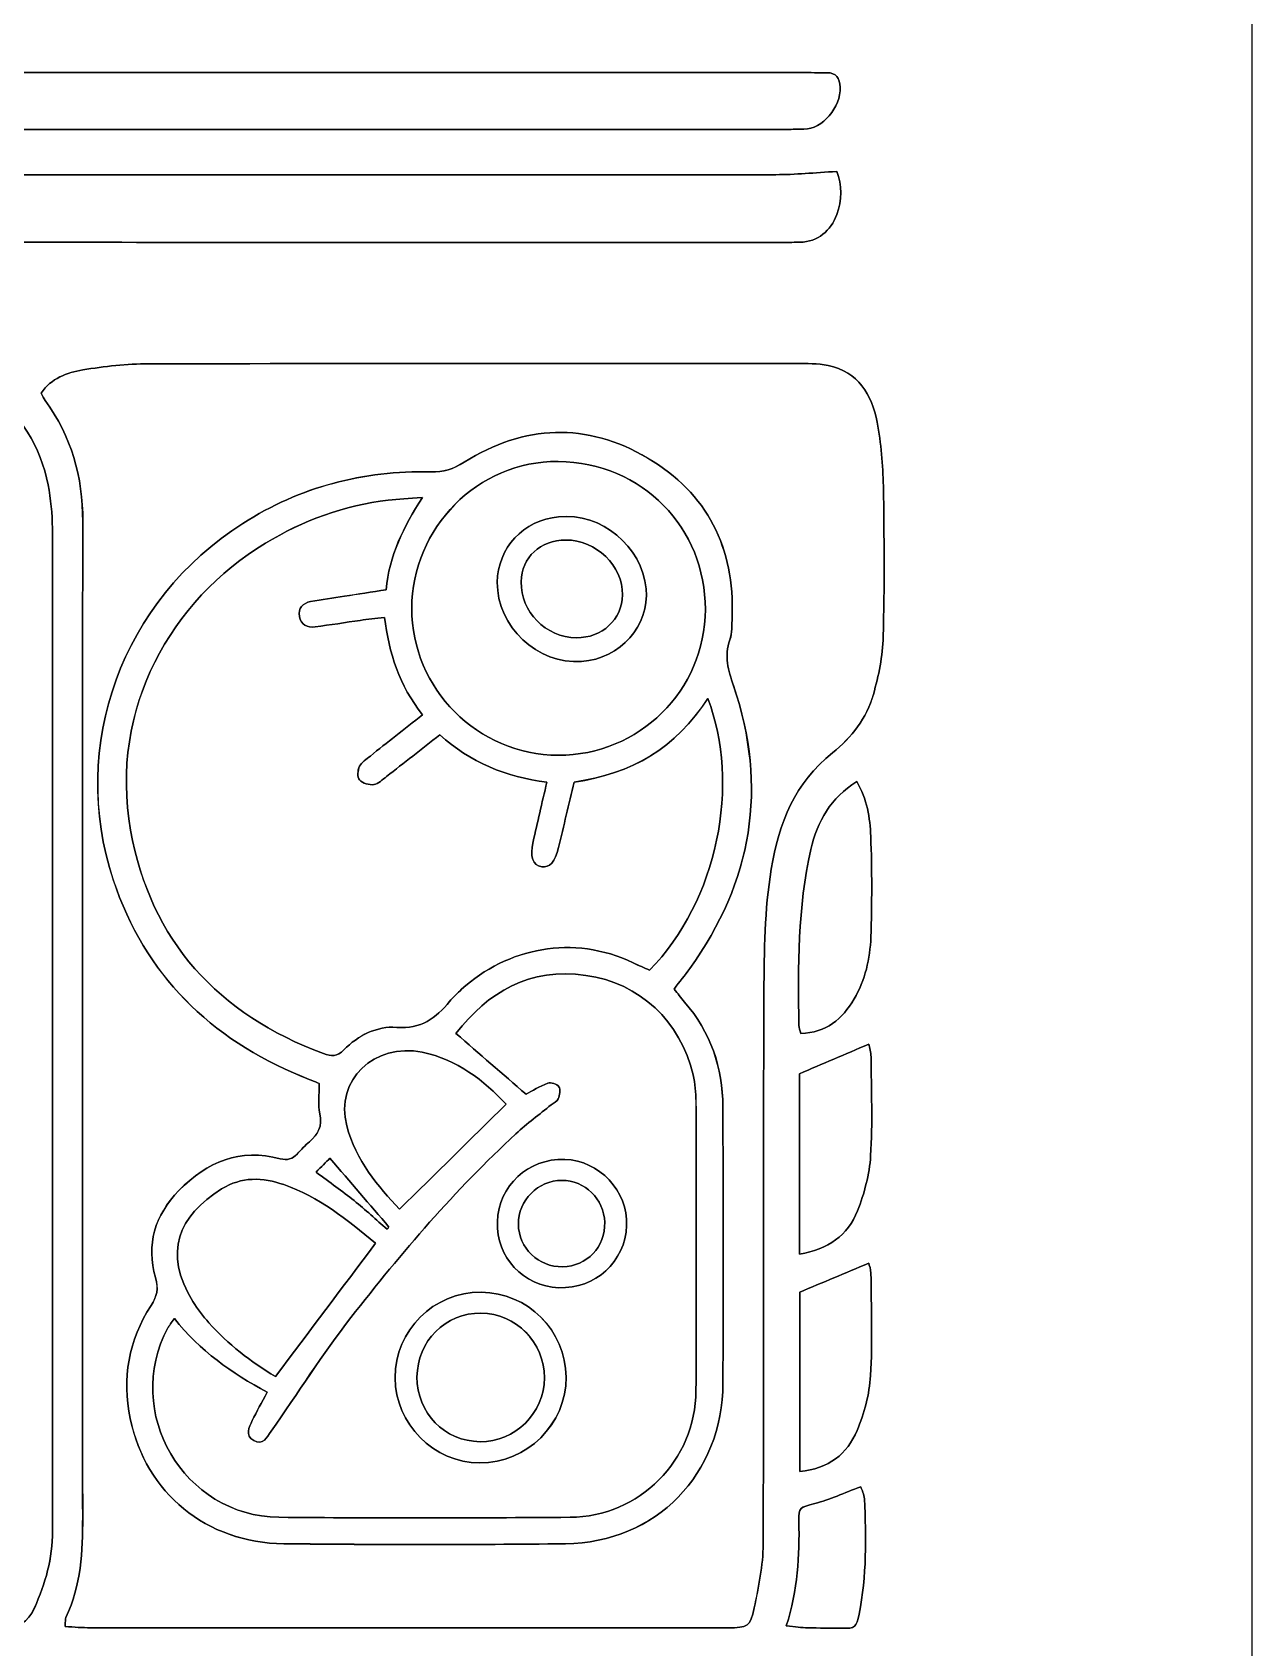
# Model space of a CAD drawing. Extents: x 0 to 300, y 0 to 232.
# Drawn here: x 256 to 300, y 50.1 to 108.4 of the extents above; entities that cross this region are included whole.
import ezdxf

# ---------------------------------------------------------------- set-up
doc = ezdxf.new("R2010")
doc.units = 0
doc.layers.get('0').update_dxf_attribs({"linetype": 'CONTINUOUS'})

msp = doc.modelspace()

# ---------------------------------------------------------------- linework, layer by layer
at = {"color": 7}
for points in [[(285.027908, 103.392979)], [(285.027908, 103.392979)], [(272.777351, 88.567568)], [(272.777351, 88.567568)], [(275.630367, 86.570213)], [(275.630367, 86.570213)], [(274.976316, 82.330968)], [(274.976316, 82.330968)], [(285.748209, 81.380153)], [(285.748209, 81.380153)], [(256.728258, 72.531209)], [(256.728258, 72.531209)], [(269.249822, 65.9512)], [(269.249822, 65.9512)], [(272.78193, 65.500332)], [(272.78193, 65.500332)], [(268.800385, 65.23004)], [(268.800385, 65.23004)], [(283.681028, 64.332025)], [(283.681028, 64.332025)], [(275.138291, 63.875576)], [(275.138291, 63.875576)], [(264.76976, 59.913491)], [(264.76976, 59.913491)], [(269.091996, 59.870851)], [(269.091996, 59.870851)], [(269.88055, 59.898324)], [(269.88055, 59.898324)], [(283.690471, 56.48927)], [(283.690471, 56.48927)], [(257.183561, 50.89413)], [(257.183561, 50.89413)], [(283.208697, 50.915021)], [(283.208697, 50.915021)]]:
    msp.add_lwpolyline(points, close=True, dxfattribs=at)
for points in [[(270.081015, 83.792604), (270.081302, 83.792604)], [(270.081588, 83.792604), (270.081302, 83.792604)], [(266.355739, 70.488067), (266.356025, 70.488353)], [(266.356312, 70.488639), (266.356025, 70.488353)], [(264.473284, 59.352589), (264.47357, 59.352589)], [(264.473856, 59.352589), (264.47357, 59.352589)]]:
    msp.add_lwpolyline(points, dxfattribs=at)
for points in [[(300.002416, 231.870004), (300.002416, 154.580004), (300.002416, 77.290004), (300.002416, 0.000005)], [(283.77432, 106.960287), (261.254679, 106.96043), (238.734895, 106.96601), (216.215254, 106.951845)], [(216.21554, 106.951845), (238.735324, 106.96601), (261.255109, 106.96043), (283.774607, 106.960287)], [(284.666612, 106.954134), (284.369277, 106.953276), (284.071799, 106.960287), (283.77432, 106.960287)], [(283.774607, 106.960287), (284.072085, 106.960287), (284.369563, 106.953276), (284.666899, 106.954134)], [(285.146527, 106.431293), (285.128784, 106.761253), (285.020753, 106.954993), (284.666612, 106.954134)], [(284.666899, 106.954134), (285.02104, 106.954993), (285.128927, 106.761109), (285.146813, 106.431293)], [(283.842716, 104.922582), (284.509216, 104.907701), (285.185304, 105.715142), (285.146527, 106.431293)], [(285.146813, 106.431293), (285.18559, 105.715142), (284.509503, 104.907844), (283.843002, 104.922582)], [(246.081566, 104.908988), (258.462904, 104.908988), (270.844243, 104.908988), (283.225438, 104.909704)], [(283.225724, 104.909704), (270.844243, 104.908988), (258.462904, 104.908988), (246.081566, 104.909275)], [(283.225438, 104.909704), (283.431197, 104.909704), (283.6371, 104.92716), (283.842716, 104.922582)], [(283.843002, 104.922582), (283.637243, 104.92716), (283.43134, 104.909704), (283.225724, 104.909704)], [(282.825652, 103.277078), (261.05636, 103.271212), (239.287069, 103.272357), (217.517634, 103.2725)], [(217.517777, 103.272643), (239.287212, 103.2725), (261.056504, 103.271355), (282.825795, 103.277222)], [(285.027908, 103.392979), (284.226762, 103.349194), (283.52635, 103.277222), (282.825652, 103.277078)], [(282.825795, 103.277222), (283.526207, 103.277222), (284.226762, 103.349194), (285.027908, 103.392979)], [(285.030769, 101.839338), (285.229375, 102.352163), (285.220932, 102.9082), (285.027908, 103.392979)], [(285.027908, 103.392979), (285.221075, 102.9082), (285.229375, 102.352306), (285.030913, 101.839481)], [(283.685893, 100.840875), (284.372997, 100.851464), (284.805121, 101.256544), (285.030769, 101.839338)], [(285.030913, 101.839481), (284.805264, 101.25683), (284.372997, 100.85175), (283.686036, 100.841018)], [(231.976742, 100.867203), (243.376073, 100.864485), (254.77526, 100.839587), (266.174591, 100.828427)], [(266.174734, 100.82857), (254.775403, 100.839587), (243.376216, 100.864628), (231.976885, 100.867346)], [(266.174591, 100.828427), (271.759858, 100.822989), (277.345125, 100.827425), (282.930678, 100.828427)], [(282.930821, 100.82857), (277.345411, 100.827568), (271.760144, 100.823132), (266.174734, 100.82857)], [(282.930678, 100.828427), (283.182512, 100.828427), (283.434202, 100.837012), (283.685893, 100.840875)], [(283.686036, 100.841018), (283.434202, 100.837155), (283.182512, 100.82857), (282.930821, 100.82857)], [(256.566712, 92.083364), (256.047878, 94.806744), (253.491338, 96.949761), (250.706575, 96.961208)], [(250.706861, 96.960922), (253.491625, 96.949475), (256.048164, 94.806457), (256.566999, 92.083078)], [(256.313305, 95.397837), (256.681468, 95.927403), (257.246377, 96.137169), (257.820586, 96.232608)], [(257.821015, 96.232465), (257.246663, 96.137026), (256.681898, 95.92726), (256.313734, 95.397694)], [(257.820586, 96.232608), (258.605849, 96.363246), (259.408282, 96.450243), (260.203561, 96.451817)], [(260.20399, 96.451674), (259.408568, 96.449957), (258.606278, 96.363103), (257.821015, 96.232465)], [(260.203561, 96.451817), (267.986934, 96.467414), (275.77045, 96.462263), (283.553966, 96.459115)], [(283.554395, 96.458972), (275.770879, 96.46212), (267.987363, 96.467414), (260.20399, 96.451674)], [(283.553966, 96.459115), (283.942019, 96.458829), (284.340803, 96.472994), (284.715834, 96.392293)], [(284.716264, 96.39215), (284.341232, 96.472708), (283.942448, 96.458686), (283.554395, 96.458972)], [(284.715834, 96.392293), (285.803011, 96.158489), (286.297521, 95.346612), (286.483963, 94.346718)], [(286.484393, 94.346575), (286.297807, 95.346469), (285.803297, 96.158346), (284.716264, 96.39215)], [(256.463546, 95.134556), (256.411033, 95.207531), (256.373545, 95.29138), (256.313305, 95.397837)], [(256.313734, 95.397694), (256.373974, 95.291237), (256.411463, 95.207388), (256.463976, 95.134413)], [(257.820157, 90.763098), (257.823161, 92.387138), (257.404631, 93.828742), (256.463546, 95.134556)], [(256.463976, 95.134413), (257.40506, 93.828599), (257.823734, 92.386995), (257.820586, 90.762955)], [(278.204507, 93.053066), (275.999819, 94.354445), (273.751346, 94.264014), (271.584719, 92.900965)], [(271.585291, 92.901394), (273.751918, 94.2643), (276.000248, 94.354731), (278.205079, 93.053496)], [(286.483963, 94.346718), (286.625477, 93.587354), (286.696877, 92.806241), (286.71047, 92.033284)], [(286.7109, 92.033141), (286.697306, 92.806098), (286.625906, 93.587211), (286.484393, 94.346575)], [(274.973168, 92.928724), (272.077368, 92.961061), (269.695825, 90.524), (269.691961, 87.627485)], [(269.691961, 87.627628), (269.695825, 90.524143), (272.077368, 92.961061), (274.973168, 92.928867)], [(271.584719, 92.900965), (271.193948, 92.655141), (270.830649, 92.546824), (270.375346, 92.557269)], [(270.375918, 92.557698), (270.831365, 92.547396), (271.19452, 92.655713), (271.585291, 92.901394)], [(274.973168, 92.928867), (278.038526, 92.894955), (280.290576, 90.510836), (280.286283, 87.593144)], [(280.286283, 87.593001), (280.290576, 90.510692), (278.038526, 92.894812), (274.973168, 92.928724)], [(281.251836, 87.306683), (281.349278, 89.811568), (280.360975, 91.780162), (278.204507, 93.053066)], [(278.205079, 93.053496), (280.361547, 91.780592), (281.34985, 89.811997), (281.252408, 87.307112)], [(270.375346, 92.557269), (267.933848, 92.612787), (265.665486, 92.010104), (263.597017, 90.695847)], [(263.59759, 90.696277), (265.666059, 92.010533), (267.934564, 92.613073), (270.375918, 92.557698)], [(256.721533, 90.520852), (256.720102, 91.042262), (256.664441, 91.570969), (256.566712, 92.083364)], [(256.566999, 92.083078), (256.664727, 91.570683), (256.72096, 91.041975), (256.721819, 90.520565)], [(268.842738, 91.532908), (267.251179, 91.340455), (265.775521, 90.808171), (264.407893, 89.978408)], [(264.408179, 89.978265), (265.77595, 90.808028), (267.251465, 91.340455), (268.843025, 91.532765)], [(268.764184, 88.299995), (268.878653, 89.535696), (269.393767, 90.559914), (270.075721, 91.628347)], [(270.076007, 91.628204), (269.394054, 90.559771), (268.878939, 89.535553), (268.76447, 88.299852)], [(270.075721, 91.628347), (269.569049, 91.589999), (269.204034, 91.576692), (268.842738, 91.532908)], [(268.843025, 91.532765), (269.20432, 91.576549), (269.569335, 91.589856), (270.076007, 91.628204)], [(286.71047, 92.033284), (286.742236, 90.225233), (286.752538, 88.415466), (286.703888, 86.608274)], [(286.704318, 86.608131), (286.752967, 88.415323), (286.742665, 90.22509), (286.7109, 92.033141)], [(274.992342, 90.934374), (273.717577, 90.809315), (272.787653, 89.815718), (272.777351, 88.567568)], [(272.777351, 88.567568), (272.78751, 89.815718), (273.717434, 90.809315), (274.992198, 90.934374)], [(274.992198, 90.934374), (276.536968, 91.086189), (277.998604, 89.882683), (278.147558, 88.336482)], [(278.147701, 88.336482), (277.998747, 89.882826), (276.537111, 91.086189), (274.992342, 90.934374)], [(256.728258, 72.531209), (256.728258, 78.527709), (256.732121, 84.524209), (256.721533, 90.520852)], [(256.721819, 90.520565), (256.732264, 84.524352), (256.728258, 78.527709), (256.728258, 72.531209)], [(263.597017, 90.695847), (259.243874, 87.929828), (257.306616, 82.683392), (258.922071, 77.829014)], [(258.922644, 77.829443), (257.307189, 82.683821), (259.244447, 87.930257), (263.59759, 90.696277)], [(257.816007, 54.844769), (257.8027, 66.817593), (257.797263, 78.790417), (257.820157, 90.763098)], [(257.820586, 90.762955), (257.797692, 78.790131), (257.803129, 66.817307), (257.816436, 54.844626)], [(264.407893, 89.978408), (261.019873, 87.923103), (258.766679, 84.040145), (259.546361, 79.630482)], [(259.546647, 79.630339), (258.766965, 84.040002), (261.020159, 87.92296), (264.408179, 89.978265)], [(275.248611, 90.095883), (274.323838, 90.094452), (273.661916, 89.474169), (273.640167, 88.588459)], [(273.640167, 88.588315), (273.661916, 89.474025), (274.323838, 90.094309), (275.248611, 90.095739)], [(277.296332, 88.1167), (277.312358, 89.161523), (276.343944, 90.0976), (275.248611, 90.095883)], [(275.248611, 90.095739), (276.3438, 90.097457), (277.312358, 89.16138), (277.296332, 88.116557)], [(273.640167, 88.588459), (273.61341, 87.511298), (274.529025, 86.582948), (275.630367, 86.570213)], [(275.630367, 86.570213), (274.529025, 86.582948), (273.61341, 87.511155), (273.640167, 88.588315)], [(266.041233, 87.874453), (266.44431, 87.955441), (266.853969, 88.004233), (267.260766, 88.067049)], [(267.261052, 88.066906), (266.854112, 88.004233), (266.444596, 87.955441), (266.04152, 87.87431)], [(267.260766, 88.067049), (267.752557, 88.143028), (268.244348, 88.219437), (268.764184, 88.299995)], [(268.76447, 88.299852), (268.244634, 88.219293), (267.752843, 88.142885), (267.261052, 88.066906)], [(272.777351, 88.567568), (272.76433, 86.972431), (274.231261, 85.596934), (275.820817, 85.714408)], [(275.820674, 85.714408), (274.231261, 85.597077), (272.764473, 86.972431), (272.777351, 88.567568)], [(275.630367, 86.570213), (276.563153, 86.559625), (277.282596, 87.227413), (277.296332, 88.1167)], [(277.296332, 88.116557), (277.282596, 87.227413), (276.56301, 86.559625), (275.630367, 86.570213)], [(278.147558, 88.336482), (278.276194, 87.00205), (277.225933, 85.818147), (275.820674, 85.714408)], [(275.820817, 85.714408), (277.225933, 85.81829), (278.276337, 87.00205), (278.147701, 88.336482)], [(265.640732, 87.335014), (265.583068, 87.64208), (265.764932, 87.818792), (266.041233, 87.874453)], [(266.04152, 87.87431), (265.765218, 87.818649), (265.583354, 87.641936), (265.641019, 87.334871)], [(274.976316, 82.330968), (272.073362, 82.338981), (269.687955, 84.729825), (269.691961, 87.627628)], [(269.691961, 87.627485), (269.687955, 84.729825), (272.073219, 82.338981), (274.976316, 82.330968)], [(280.286283, 87.593144), (280.28199, 84.661716), (277.886567, 82.323241), (274.976316, 82.330968)], [(274.976316, 82.330968), (277.88671, 82.323098), (280.28199, 84.661573), (280.286283, 87.593001)], [(266.204925, 86.964132), (265.923902, 86.92879), (265.697395, 87.032814), (265.640732, 87.335014)], [(265.641019, 87.334871), (265.697681, 87.032814), (265.924188, 86.928647), (266.205211, 86.963989)], [(267.835404, 87.197078), (267.291673, 87.120813), (266.749515, 87.032957), (266.204925, 86.964132)], [(266.205211, 86.963989), (266.749801, 87.032671), (267.291959, 87.12067), (267.83569, 87.196935)], [(268.706949, 87.305968), (268.372554, 87.264472), (268.103407, 87.234853), (267.835404, 87.197078)], [(267.83569, 87.196935), (268.103693, 87.23471), (268.37284, 87.264329), (268.707235, 87.305825)], [(270.081302, 83.792604), (269.231793, 84.852451), (268.873502, 86.02176), (268.706949, 87.305968)], [(268.707235, 87.305825), (268.873645, 86.02176), (269.232079, 84.852451), (270.081588, 83.792604)], [(281.170562, 86.490084), (281.261566, 86.739199), (281.241247, 87.032671), (281.251836, 87.306683)], [(281.252408, 87.307112), (281.24182, 87.0331), (281.261995, 86.739628), (281.171134, 86.490514)], [(281.301916, 84.840861), (281.112182, 85.398329), (280.957934, 85.906861), (281.170562, 86.490084)], [(281.171134, 86.490514), (280.958507, 85.90729), (281.112755, 85.398615), (281.302488, 84.84129)], [(286.703888, 86.608274), (286.685144, 85.910581), (286.542343, 85.201011), (286.349461, 84.527357)], [(286.349891, 84.527214), (286.542772, 85.200868), (286.685573, 85.910438), (286.704318, 86.608131)], [(279.724809, 74.633447), (281.978289, 77.768488), (282.550782, 81.171675), (281.301916, 84.840861)], [(281.302488, 84.84129), (282.551354, 81.172104), (281.978862, 77.768917), (279.725381, 74.633876)], [(286.349461, 84.527357), (286.104925, 83.673269), (285.564485, 82.967277), (284.875091, 82.418251)], [(284.87552, 82.418108), (285.564771, 82.967134), (286.105355, 83.673126), (286.349891, 84.527214)], [(280.371992, 84.376543), (279.23731, 82.597253), (277.609121, 81.647011), (275.550525, 81.364843)], [(275.550811, 81.3647), (277.60955, 81.646868), (279.23774, 82.59711), (280.372278, 84.3764)], [(278.268753, 74.575353), (280.726849, 77.058489), (281.570491, 81.326352), (280.371992, 84.376543)], [(280.372278, 84.3764), (281.570777, 81.326209), (280.726992, 77.058203), (278.269039, 74.57521)], [(268.197558, 82.303209), (268.803103, 82.786271), (269.412369, 83.264612), (270.081015, 83.792604)], [(270.081302, 83.792604), (269.412655, 83.264612), (268.803389, 82.786271), (268.197844, 82.303066)], [(270.702443, 83.062573), (270.040092, 82.545599), (269.412226, 82.053092), (268.780925, 81.565022)], [(268.781211, 81.564879), (269.412512, 82.052949), (270.040379, 82.545455), (270.702729, 83.06243)], [(274.5668, 81.361409), (273.088566, 81.532398), (271.806361, 82.083713), (270.702443, 83.062573)], [(270.702729, 83.06243), (271.806647, 82.08357), (273.088852, 81.532398), (274.567086, 81.361265)], [(267.803925, 81.931325), (267.877758, 82.083427), (268.055329, 82.189741), (268.197558, 82.303209)], [(268.197844, 82.303066), (268.055616, 82.189597), (267.878044, 82.083427), (267.804211, 81.931182)], [(284.875091, 82.418251), (283.516477, 81.336082), (282.936402, 79.888755), (282.663964, 78.22508)], [(282.664393, 78.224936), (282.936831, 79.888612), (283.516907, 81.335939), (284.87552, 82.418108)], [(267.803925, 81.441251), (267.719074, 81.532255), (267.736817, 81.792674), (267.803925, 81.931325)], [(267.804211, 81.931182), (267.736817, 81.79253), (267.719074, 81.532112), (267.804211, 81.441108)], [(268.328912, 81.272551), (268.157494, 81.250802), (267.916535, 81.320199), (267.803925, 81.441251)], [(267.804211, 81.441108), (267.916821, 81.320056), (268.15778, 81.250659), (268.329198, 81.272408)], [(268.780925, 81.565022), (268.636979, 81.4537), (268.489599, 81.292727), (268.328912, 81.272551)], [(268.329198, 81.272408), (268.489885, 81.292584), (268.637265, 81.453557), (268.781211, 81.564879)], [(274.070144, 79.214814), (274.223534, 79.902062), (274.387226, 80.587164), (274.5668, 81.361409)], [(274.567086, 81.361265), (274.387512, 80.58702), (274.223963, 79.901919), (274.07043, 79.214671)], [(275.550525, 81.364843), (275.358502, 80.554826), (275.176638, 79.777576), (274.98948, 79.001614)], [(274.989766, 79.001471), (275.176924, 79.777433), (275.358788, 80.55454), (275.550811, 81.3647)], [(285.748209, 81.380153), (284.807553, 80.788917), (284.32721, 79.948708), (284.09455, 78.929784)], [(284.094693, 78.929784), (284.32721, 79.948708), (284.807553, 80.788917), (285.748209, 81.380153)], [(286.254308, 79.401113), (286.226836, 80.070189), (286.129536, 80.753574), (285.748209, 81.380153)], [(285.748209, 81.380153), (286.129536, 80.753574), (286.226979, 80.070189), (286.254451, 79.401113)], [(259.546361, 79.630482), (260.255215, 75.622037), (262.710306, 72.982936), (266.504979, 71.564512)], [(266.505265, 71.564369), (262.710592, 72.982793), (260.255501, 75.621894), (259.546647, 79.630339)], [(286.258887, 75.766269), (286.298093, 76.97693), (286.30396, 78.191168), (286.254308, 79.401113)], [(286.254451, 79.401113), (286.304246, 78.191168), (286.298379, 76.97693), (286.25903, 75.766269)], [(274.38093, 78.307641), (274.052974, 78.361585), (273.945945, 78.658777), (274.070144, 79.214814)], [(274.07043, 79.214671), (273.946231, 78.658634), (274.05326, 78.361442), (274.381216, 78.307498)], [(274.98948, 79.001614), (274.863849, 78.48092), (274.666532, 78.260708), (274.38093, 78.307641)], [(274.381216, 78.307498), (274.666818, 78.260565), (274.864135, 78.480776), (274.989766, 79.001471)], [(284.09455, 78.929784), (283.616066, 76.83513), (283.632378, 74.708711), (283.662999, 72.580717)], [(283.663142, 72.580717), (283.632378, 74.708711), (283.616209, 76.83513), (284.094693, 78.929784)], [(282.663964, 78.22508), (282.42186, 76.746416), (282.407694, 75.261314), (282.400683, 73.780361)], [(282.401112, 73.780218), (282.408124, 75.261314), (282.422146, 76.746273), (282.664393, 78.224936)], [(258.922071, 77.829014), (260.060044, 74.410088), (262.414974, 72.098943), (265.730305, 70.740473)], [(265.730877, 70.740902), (262.415546, 72.099372), (260.060616, 74.410517), (258.922644, 77.829443)], [(271.490997, 73.886388), (273.123765, 75.380935), (275.521192, 75.879021), (277.681237, 74.843785)], [(277.681523, 74.843642), (275.521478, 75.878735), (273.124052, 75.380792), (271.491283, 73.886245)], [(285.653628, 73.537256), (286.052126, 74.22293), (286.233561, 74.987159), (286.258887, 75.766269)], [(286.25903, 75.766269), (286.233561, 74.987159), (286.052269, 74.22293), (285.653771, 73.537256)], [(271.285094, 72.293398), (272.441382, 73.788517), (273.953099, 74.679092), (275.969627, 74.390056)], [(275.969913, 74.390056), (273.953242, 74.679092), (272.441669, 73.788517), (271.285381, 72.293398)], [(277.681237, 74.843785), (277.881702, 74.747774), (278.085601, 74.658916), (278.268753, 74.575353)], [(278.269039, 74.57521), (278.085887, 74.658773), (277.881988, 74.747631), (277.681523, 74.843642)], [(279.158469, 73.894831), (279.364944, 74.163405), (279.552102, 74.393203), (279.724809, 74.633447)], [(279.725381, 74.633876), (279.552675, 74.393633), (279.365517, 74.163835), (279.159042, 73.89526)], [(275.969627, 74.390056), (277.936361, 74.108174), (279.381829, 72.734679), (279.843714, 70.794273)], [(279.844, 70.794273), (279.381972, 72.734679), (277.936648, 74.108174), (275.969913, 74.390056)], [(269.147085, 72.512179), (270.023351, 72.445071), (270.561359, 72.844427), (271.0573, 73.446681)], [(271.057586, 73.446538), (270.561645, 72.844284), (270.023637, 72.444928), (269.147371, 72.512036)], [(271.0573, 73.446681), (271.187652, 73.604936), (271.339324, 73.747594), (271.490997, 73.886388)], [(271.491283, 73.886245), (271.339468, 73.747308), (271.187938, 73.604793), (271.057586, 73.446538)], [(279.537221, 73.426792), (279.407155, 73.577749), (279.28596, 73.736719), (279.158469, 73.894831)], [(279.159042, 73.89526), (279.286676, 73.737292), (279.407727, 73.578179), (279.537794, 73.427222)], [(282.400683, 73.780361), (282.369776, 67.141686), (282.397535, 60.502581), (282.372352, 53.863906)], [(282.372781, 53.863763), (282.397964, 60.502438), (282.370205, 67.141542), (282.401112, 73.780218)], [(283.734256, 72.294257), (284.647582, 72.315004), (285.231235, 72.810516), (285.653628, 73.537256)], [(285.653771, 73.537256), (285.231378, 72.810659), (284.647725, 72.315004), (283.734399, 72.294257)], [(280.919444, 69.642421), (280.915294, 71.064708), (280.474729, 72.339186), (279.537221, 73.426792)], [(279.537794, 73.427222), (280.475301, 72.339472), (280.915867, 71.065137), (280.920016, 69.64285)], [(256.728258, 72.531209), (256.728115, 66.466028), (256.725539, 60.400989), (256.730833, 54.335807)], [(256.730547, 54.336094), (256.725682, 60.400989), (256.728115, 66.466028), (256.728258, 72.531209)], [(267.23916, 71.699014), (267.757851, 72.223858), (268.433652, 72.566552), (269.147085, 72.512179)], [(269.147371, 72.512036), (268.433938, 72.566552), (267.758137, 72.223715), (267.239446, 71.698871)], [(273.816164, 70.101016), (272.960646, 70.842064), (272.138753, 71.55378), (271.285094, 72.293398)], [(271.285381, 72.293398), (272.139182, 71.55378), (272.961075, 70.841921), (273.816451, 70.101016)], [(283.662999, 72.580717), (283.664429, 72.494865), (283.704494, 72.409728), (283.734256, 72.294257)], [(283.734399, 72.294257), (283.704637, 72.409728), (283.664429, 72.494865), (283.663142, 72.580717)], [(266.504979, 71.564512), (266.789723, 71.458055), (267.001063, 71.458055), (267.23916, 71.699014)], [(267.239446, 71.698871), (267.001349, 71.457769), (266.790009, 71.457769), (266.505265, 71.564369)], [(267.346618, 68.963329), (266.915926, 70.605112), (268.33621, 71.974028), (270.069711, 71.615165)], [(270.069855, 71.615165), (268.336353, 71.974028), (266.916069, 70.604969), (267.346761, 68.963329)], [(286.182192, 71.905775), (285.318947, 71.537325), (284.511649, 71.192771), (283.681028, 70.838058)], [(283.681028, 70.838058), (284.511792, 71.192771), (285.318947, 71.537325), (286.182192, 71.905775)], [(286.266185, 71.44947), (286.264754, 71.615737), (286.206231, 71.781575), (286.182192, 71.905775)], [(286.182192, 71.905775), (286.206231, 71.781575), (286.26504, 71.615737), (286.266185, 71.44947)], [(270.069711, 71.615165), (271.337178, 71.352743), (272.290711, 70.596384), (273.095577, 69.741437)], [(273.09572, 69.741437), (272.290855, 70.596384), (271.337321, 71.352743), (270.069855, 71.615165)], [(286.250588, 67.883307), (286.32528, 69.06764), (286.274627, 70.260272), (286.266185, 71.44947)], [(286.266185, 71.44947), (286.274627, 70.260272), (286.32528, 69.06764), (286.250588, 67.883307)], [(265.730305, 70.740473), (265.958815, 70.647037), (266.187898, 70.555747), (266.355739, 70.488067)], [(266.356025, 70.488353), (266.188041, 70.556176), (265.959101, 70.647323), (265.730877, 70.740902)], [(275.004218, 70.370735), (274.942976, 70.466031), (274.713321, 70.539721), (274.602858, 70.499227)], [(274.603144, 70.499227), (274.713465, 70.539578), (274.943263, 70.466031), (275.004504, 70.370735)], [(279.843714, 70.794273), (279.917261, 70.48635), (279.948168, 70.161112), (279.94874, 69.843745)], [(279.949026, 69.843745), (279.949026, 70.161112), (279.917404, 70.486207), (279.844, 70.794273)], [(283.681028, 70.838058), (283.681028, 68.713928), (283.681028, 66.568049), (283.681028, 64.332025)], [(283.681028, 64.332025), (283.681028, 66.568049), (283.681028, 68.713928), (283.681028, 70.838058)], [(266.356025, 70.488353), (266.356025, 70.072541), (266.296644, 69.719688), (266.370477, 69.39717)], [(266.37105, 69.397599), (266.29693, 69.719974), (266.356312, 70.072828), (266.356312, 70.488639)], [(274.602858, 70.499227), (274.308241, 70.391769), (274.03795, 70.217775), (273.816164, 70.101016)], [(273.816451, 70.101016), (274.038236, 70.217775), (274.308528, 70.391769), (274.603144, 70.499227)], [(274.978605, 69.934605), (275.029544, 70.069823), (275.069466, 70.269429), (275.004218, 70.370735)], [(275.004504, 70.370735), (275.069752, 70.269429), (275.029973, 70.069823), (274.978891, 69.934605)], [(266.370477, 69.39717), (266.472928, 68.949163), (266.318537, 68.654833), (265.999595, 68.384971)], [(266.000167, 68.3854), (266.319109, 68.655262), (266.4735, 68.949593), (266.37105, 69.397599)], [(269.249822, 65.9512), (270.55492, 67.237411), (271.814088, 68.47855), (273.09572, 69.741437)], [(273.095577, 69.741437), (271.814088, 68.47855), (270.55492, 67.237411), (269.249822, 65.9512)], [(273.450004, 68.674007), (273.852222, 69.046034), (274.296794, 69.371843), (274.722336, 69.718544)], [(274.722622, 69.718544), (274.297081, 69.371843), (273.852509, 69.046034), (273.45029, 68.674007)], [(274.722336, 69.718544), (274.810335, 69.79023), (274.944264, 69.843459), (274.978605, 69.934605)], [(274.978891, 69.934605), (274.94455, 69.843459), (274.810621, 69.79023), (274.722622, 69.718544)], [(279.94874, 69.843745), (279.955895, 66.364293), (279.968486, 62.884554), (279.947309, 59.405245)], [(279.947595, 59.405245), (279.968486, 62.884554), (279.955895, 66.364293), (279.949026, 69.843745)], [(280.920875, 59.68727), (280.931893, 63.005606), (280.929603, 66.324085), (280.919444, 69.642421)], [(280.920016, 69.64285), (280.929746, 66.324514), (280.932179, 63.006035), (280.921447, 59.687699)], [(269.249822, 65.9512), (268.488884, 66.757496), (267.675719, 67.708883), (267.346618, 68.963329)], [(267.346761, 68.963329), (267.675719, 67.708883), (268.488884, 66.757496), (269.249822, 65.9512)], [(265.999595, 68.384971), (265.842915, 68.252186), (265.701831, 68.100084), (265.562321, 67.948698)], [(265.562893, 67.949127), (265.702403, 68.100513), (265.843487, 68.252615), (266.000167, 68.3854)], [(267.495, 62.04034), (269.321222, 64.389975), (271.259768, 66.648178), (273.450004, 68.674007)], [(273.45029, 68.674007), (271.259911, 66.648178), (269.321508, 64.389975), (267.495286, 62.04034)], [(264.947332, 67.771412), (263.487985, 68.164044), (262.313382, 67.672682), (261.290737, 66.625713)], [(261.29131, 66.626142), (262.313811, 67.672968), (263.488414, 68.164473), (264.947904, 67.771842)], [(265.562321, 67.948698), (265.390759, 67.762684), (265.199737, 67.703446), (264.947332, 67.771412)], [(264.947904, 67.771842), (265.20031, 67.703875), (265.391331, 67.763113), (265.562893, 67.949127)], [(266.736924, 67.7903), (266.600848, 67.653938), (266.422847, 67.475508), (266.237406, 67.289495)], [(266.237406, 67.289352), (266.422847, 67.475365), (266.600848, 67.653795), (266.736924, 67.790157)], [(268.869639, 65.309167), (268.172518, 66.120186), (267.475254, 66.931204), (266.736924, 67.7903)], [(266.736924, 67.790157), (267.475254, 66.931061), (268.172518, 66.120043), (268.869639, 65.309024)], [(275.211122, 67.747088), (273.885848, 67.787438), (272.821136, 66.802569), (272.78193, 65.500332)], [(272.78193, 65.500332), (272.821136, 66.802569), (273.885991, 67.787295), (275.211122, 67.747088)], [(277.445858, 65.359963), (277.491074, 66.607684), (276.459987, 67.709026), (275.211122, 67.747088)], [(275.211122, 67.747088), (276.46013, 67.709026), (277.491217, 66.607684), (277.445858, 65.359963)], [(285.777685, 65.895825), (286.025083, 66.525266), (286.208234, 67.211512), (286.250588, 67.883307)], [(286.250588, 67.883307), (286.208234, 67.211655), (286.025226, 66.525409), (285.777685, 65.895825)], [(265.079544, 66.837768), (264.313312, 67.107345), (263.540498, 67.129666), (262.830928, 66.682376)], [(262.830928, 66.682376), (263.540498, 67.129666), (264.313169, 67.107345), (265.079544, 66.837768)], [(266.237406, 67.289495), (266.742647, 66.913461), (267.188793, 66.601102), (267.612188, 66.260697)], [(267.612188, 66.260554), (267.188793, 66.601102), (266.742647, 66.913461), (266.237406, 67.289352)], [(261.290737, 66.625713), (260.410751, 65.724979), (260.103113, 64.678582), (260.444519, 63.48223)], [(260.445092, 63.482659), (260.103686, 64.678868), (260.411323, 65.725408), (261.29131, 66.626142)], [(262.830928, 66.682376), (261.270133, 65.698222), (260.704366, 64.40228), (261.795263, 62.618984)], [(261.795263, 62.618984), (260.704366, 64.402424), (261.270133, 65.698365), (262.830928, 66.682376)], [(268.385861, 64.721794), (267.35363, 65.588474), (266.332559, 66.396917), (265.079544, 66.837768)], [(265.079544, 66.837768), (266.332702, 66.396917), (267.353773, 65.588474), (268.385861, 64.721794)], [(273.539434, 65.411904), (273.531993, 66.270857), (274.245855, 66.991158), (275.106239, 66.992875)], [(275.106382, 66.992875), (274.245855, 66.991158), (273.532136, 66.270857), (273.539577, 65.411904)], [(275.106239, 66.992875), (275.93915, 66.994592), (276.630977, 66.317503), (276.653584, 65.478583)], [(276.653727, 65.478583), (276.63112, 66.317503), (275.939293, 66.994592), (275.106382, 66.992875)], [(267.612188, 66.260697), (268.020559, 65.932169), (268.405464, 65.574737), (268.800385, 65.23004)], [(268.800385, 65.23004), (268.405321, 65.574737), (268.020559, 65.932169), (267.612188, 66.260554)], [(283.681028, 64.332025), (284.720986, 64.50144), (285.430126, 65.011403), (285.777685, 65.895825)], [(285.777685, 65.895825), (285.430126, 65.011403), (284.720986, 64.50144), (283.681028, 64.332025)], [(268.800385, 65.23004), (268.823565, 65.256368), (268.846602, 65.282696), (268.869639, 65.309167)], [(268.869639, 65.309024), (268.846745, 65.282696), (268.823708, 65.256225), (268.800385, 65.23004)], [(275.002644, 63.120076), (273.709994, 63.176166), (272.74301, 64.212547), (272.78193, 65.500332)], [(272.78193, 65.500332), (272.743153, 64.212547), (273.709994, 63.176166), (275.002644, 63.120076)], [(275.138291, 63.875576), (274.263884, 63.860552), (273.546874, 64.549374), (273.539434, 65.411904)], [(273.539577, 65.411904), (273.546874, 64.549374), (274.263884, 63.860409), (275.138291, 63.875576)], [(275.002644, 63.120076), (276.311177, 63.063413), (277.39864, 64.060588), (277.445858, 65.359963)], [(277.445858, 65.359963), (277.39864, 64.060588), (276.311033, 63.063413), (275.002644, 63.120076)], [(275.138291, 63.875576), (276.011981, 63.890744), (276.677623, 64.594733), (276.653727, 65.478583)], [(276.653584, 65.478583), (276.677623, 64.594733), (276.012124, 63.890744), (275.138291, 63.875576)], [(264.76976, 59.913491), (266.001455, 61.55141), (267.189222, 63.130521), (268.385861, 64.721794)], [(268.385861, 64.721794), (267.189365, 63.130521), (266.001598, 61.55141), (264.76976, 59.913491)], [(283.690471, 62.957243), (284.52281, 63.306518), (285.330108, 63.645349), (286.18162, 64.002495)], [(286.18162, 64.002352), (285.330108, 63.645206), (284.52281, 63.306518), (283.690471, 62.957099)], [(286.18162, 64.002495), (286.199077, 63.92995), (286.261892, 63.789009), (286.262607, 63.647782)], [(286.262607, 63.647638), (286.261177, 63.788866), (286.199077, 63.92995), (286.18162, 64.002352)], [(286.262607, 63.647782), (286.271336, 62.41394), (286.323419, 61.176665), (286.247726, 59.947689)], [(286.247726, 59.947546), (286.323419, 61.176665), (286.271336, 62.413797), (286.262607, 63.647638)], [(260.444519, 63.48223), (260.559705, 63.079296), (260.495888, 62.80557), (260.282115, 62.476469)], [(260.282688, 62.476899), (260.49646, 62.806142), (260.560134, 63.079725), (260.445092, 63.482659)], [(272.193698, 62.956527), (270.475936, 62.965112), (269.088848, 61.585179), (269.091996, 59.870851)], [(269.091996, 59.870851), (269.088992, 61.585179), (270.476079, 62.965112), (272.193841, 62.956384)], [(275.261202, 59.895033), (275.251186, 61.573446), (273.873829, 62.948085), (272.193698, 62.956527)], [(272.193841, 62.956384), (273.873829, 62.947942), (275.251186, 61.573446), (275.261346, 59.89489)], [(283.690471, 56.48927), (283.690471, 58.72415), (283.690471, 60.866881), (283.690471, 62.957243)], [(283.690471, 62.957099), (283.690471, 60.866881), (283.690471, 58.72415), (283.690471, 56.48927)], [(260.282115, 62.476469), (259.470239, 61.226316), (259.229137, 59.842949), (259.531337, 58.398913)], [(259.531909, 58.399342), (259.229709, 59.843378), (259.470811, 61.226746), (260.282688, 62.476899)], [(261.795263, 62.618984), (261.961244, 62.347691), (262.162139, 62.093139), (262.374623, 61.855614)], [(262.374623, 61.855614), (262.162282, 62.093139), (261.961244, 62.347548), (261.795263, 62.618984)], [(260.887947, 61.666453), (260.938886, 61.761606), (261.012576, 61.844739), (261.128476, 62.007573)], [(261.128763, 62.007573), (261.012862, 61.844739), (260.939315, 61.761606), (260.888233, 61.666453)], [(261.128476, 62.007573), (262.043805, 60.843701), (263.191508, 60.038263), (264.473284, 59.352589)], [(264.47357, 59.352589), (263.191794, 60.038263), (262.044092, 60.843844), (261.128763, 62.007573)], [(262.374623, 61.855614), (263.065734, 61.083229), (263.876896, 60.456364), (264.76976, 59.913491)], [(264.76976, 59.913491), (263.876896, 60.456507), (263.065734, 61.083372), (262.374623, 61.855614)], [(264.619376, 57.944038), (265.572766, 59.31324), (266.472355, 60.724796), (267.495, 62.04034)], [(267.495286, 62.04034), (266.472785, 60.724796), (265.573052, 59.31324), (264.619662, 57.944038)], [(272.188261, 62.202028), (270.90992, 62.212903), (269.888706, 61.193406), (269.88055, 59.898324)], [(269.88055, 59.898324), (269.888706, 61.193406), (270.909777, 62.212903), (272.188261, 62.202171)], [(272.188261, 62.202171), (273.457159, 62.19144), (274.482092, 61.145615), (274.477227, 59.866415)], [(274.477227, 59.866272), (274.482092, 61.145472), (273.457159, 62.191297), (272.188261, 62.202028)], [(264.897251, 54.838187), (261.454715, 54.875533), (259.264336, 58.640015), (260.887947, 61.666453)], [(260.888233, 61.666453), (259.264479, 58.640158), (261.455002, 54.875533), (264.897537, 54.838187)], [(269.091996, 59.870851), (269.095001, 58.199306), (270.477367, 56.809356), (272.149484, 56.796479)], [(272.149627, 56.796336), (270.477224, 56.809213), (269.094858, 58.199306), (269.091996, 59.870851)], [(269.88055, 59.898324), (269.87268, 58.601381), (270.876008, 57.572298), (272.156066, 57.564571)], [(272.156066, 57.564714), (270.876008, 57.572298), (269.872823, 58.601381), (269.88055, 59.898324)], [(272.149484, 56.796479), (273.84564, 56.783458), (275.271505, 58.203312), (275.261202, 59.895033)], [(275.261346, 59.89489), (275.271648, 58.203169), (273.84564, 56.783315), (272.149627, 56.796336)], [(274.477227, 59.866415), (274.472506, 58.593511), (273.427253, 57.556987), (272.156066, 57.564714)], [(272.156066, 57.564571), (273.427253, 57.556844), (274.472363, 58.593368), (274.477227, 59.866272)], [(275.235876, 53.882507), (278.519585, 53.922285), (280.909857, 56.390111), (280.920875, 59.68727)], [(280.921447, 59.687699), (280.910429, 56.39054), (278.520157, 53.922715), (275.236448, 53.882936)], [(286.247726, 59.947689), (286.206374, 59.277182), (286.020647, 58.587788), (285.760228, 57.965358)], [(285.760228, 57.965215), (286.020647, 58.587645), (286.206374, 59.277039), (286.247726, 59.947546)], [(264.47357, 59.352589), (264.272532, 58.971834), (264.09539, 58.656756), (263.937994, 58.332234)], [(263.93828, 58.332234), (264.095819, 58.656613), (264.272818, 58.971691), (264.473856, 59.352589)], [(279.947309, 59.405245), (279.932285, 56.893349), (277.910319, 54.854499), (275.40429, 54.836327)], [(275.404576, 54.836327), (277.910606, 54.854499), (279.932571, 56.893349), (279.947595, 59.405245)], [(259.531337, 58.398913), (260.095816, 55.701289), (262.274462, 53.913557), (265.074965, 53.882507)], [(265.075538, 53.882936), (262.275034, 53.914129), (260.096388, 55.701861), (259.531909, 58.399342)], [(263.937994, 58.332234), (263.81866, 58.08641), (263.658545, 57.797088), (263.987216, 57.60764)], [(263.987502, 57.60764), (263.658831, 57.797088), (263.818946, 58.086553), (263.93828, 58.332234)], [(263.987216, 57.60764), (264.329195, 57.410466), (264.463697, 57.72025), (264.619376, 57.944038)], [(264.619662, 57.944038), (264.463983, 57.720393), (264.329481, 57.410466), (263.987502, 57.60764)], [(285.760228, 57.965358), (285.408234, 57.124005), (284.744595, 56.589288), (283.690471, 56.48927)], [(283.690471, 56.48927), (284.744595, 56.589288), (285.408234, 57.124148), (285.760228, 57.965215)], [(285.895302, 55.939958), (285.293048, 55.714453), (284.775931, 55.475211), (284.233344, 55.329978)], [(284.233487, 55.329834), (284.776074, 55.475068), (285.293191, 55.71431), (285.895446, 55.939815)], [(285.832487, 51.346286), (286.108646, 52.722642), (286.095625, 54.112734), (286.028087, 55.504544)], [(286.028231, 55.504401), (286.095768, 54.112591), (286.108789, 52.722642), (285.83263, 51.346143)], [(286.028087, 55.504544), (286.020218, 55.664086), (285.93365, 55.819908), (285.895302, 55.939958)], [(285.895446, 55.939815), (285.933793, 55.819765), (286.020361, 55.663943), (286.028231, 55.504401)], [(257.210605, 51.226808), (257.762635, 52.37494), (257.817438, 53.596046), (257.816007, 54.844769)], [(257.816436, 54.844626), (257.817867, 53.59576), (257.763065, 52.374797), (257.211034, 51.226665)], [(275.40429, 54.836327), (271.902087, 54.811), (268.399311, 54.800269), (264.897251, 54.838187)], [(264.897537, 54.838187), (268.399597, 54.800269), (271.902373, 54.811143), (275.404576, 54.836327)], [(284.233344, 55.329978), (283.691616, 55.184887), (283.6464, 55.219657), (283.659851, 54.688947)], [(283.659994, 54.688804), (283.646544, 55.219514), (283.691759, 55.184887), (284.233487, 55.329834)], [(256.071344, 51.561203), (256.470558, 52.445482), (256.731406, 53.354515), (256.730547, 54.336094)], [(256.730833, 54.335807), (256.732264, 53.354372), (256.470844, 52.445196), (256.071631, 51.560917)], [(283.659851, 54.688947), (283.691473, 53.453389), (283.623363, 52.231853), (283.208697, 50.915021)], [(283.208697, 50.915021), (283.623363, 52.231853), (283.691473, 53.453389), (283.659994, 54.688804)], [(265.074965, 53.882507), (268.461554, 53.844875), (271.84943, 53.84187), (275.235876, 53.882507)], [(275.236448, 53.882936), (271.850003, 53.842013), (268.462126, 53.845018), (265.075538, 53.882936)], [(282.372352, 53.863906), (282.369347, 53.097674), (282.209232, 52.323572), (282.048688, 51.56893)], [(282.049118, 51.568787), (282.209662, 52.323429), (282.369776, 53.097531), (282.372781, 53.863763)], [(254.893307, 50.836037), (255.484257, 50.832889), (255.837683, 51.043084), (256.071344, 51.561203)], [(256.071631, 51.560917), (255.837826, 51.042798), (255.484401, 50.83246), (254.893593, 50.835751)], [(282.048688, 51.56893), (281.902596, 50.882969), (281.819892, 50.852349), (281.103168, 50.850489)], [(281.103597, 50.850346), (281.820464, 50.852349), (281.903026, 50.882969), (282.049118, 51.568787)], [(285.20877, 50.831744), (285.688828, 50.823302), (285.736333, 50.866514), (285.832487, 51.346286)], [(285.83263, 51.346143), (285.736333, 50.866371), (285.688971, 50.823302), (285.208913, 50.831601)], [(257.211034, 51.226665), (257.183275, 51.170002), (257.19787, 51.092735), (257.183561, 50.89413)], [(257.183561, 50.89413), (257.198013, 51.092735), (257.183561, 51.170002), (257.210605, 51.226808)], [(257.183561, 50.89413), (257.519816, 50.877389), (257.808137, 50.850346), (258.096601, 50.850202)], [(258.096172, 50.850346), (257.808137, 50.850489), (257.519816, 50.877389), (257.183561, 50.89413)], [(274.647501, 50.847627), (269.130344, 50.84777), (263.613329, 50.847484), (258.096172, 50.850346)], [(258.096601, 50.850202), (263.613759, 50.847341), (269.130773, 50.847627), (274.647931, 50.847484)], [(281.103168, 50.850489), (278.951422, 50.844479), (276.79939, 50.847627), (274.647501, 50.847627)], [(274.647931, 50.847484), (276.799819, 50.847484), (278.951851, 50.844336), (281.103597, 50.850346)], [(283.208697, 50.915021), (283.539371, 50.886117), (283.757865, 50.857071), (283.977218, 50.850202)], [(283.977361, 50.850059), (283.757865, 50.857071), (283.539228, 50.886117), (283.208697, 50.915021)], [(283.977218, 50.850202), (284.387449, 50.837325), (284.798253, 50.838899), (285.20877, 50.831744)], [(285.208913, 50.831601), (284.798396, 50.838756), (284.387592, 50.837182), (283.977361, 50.850059)]]:
    msp.add_open_spline(points, degree=3, dxfattribs=at)

doc.saveas('drawing.dxf')
